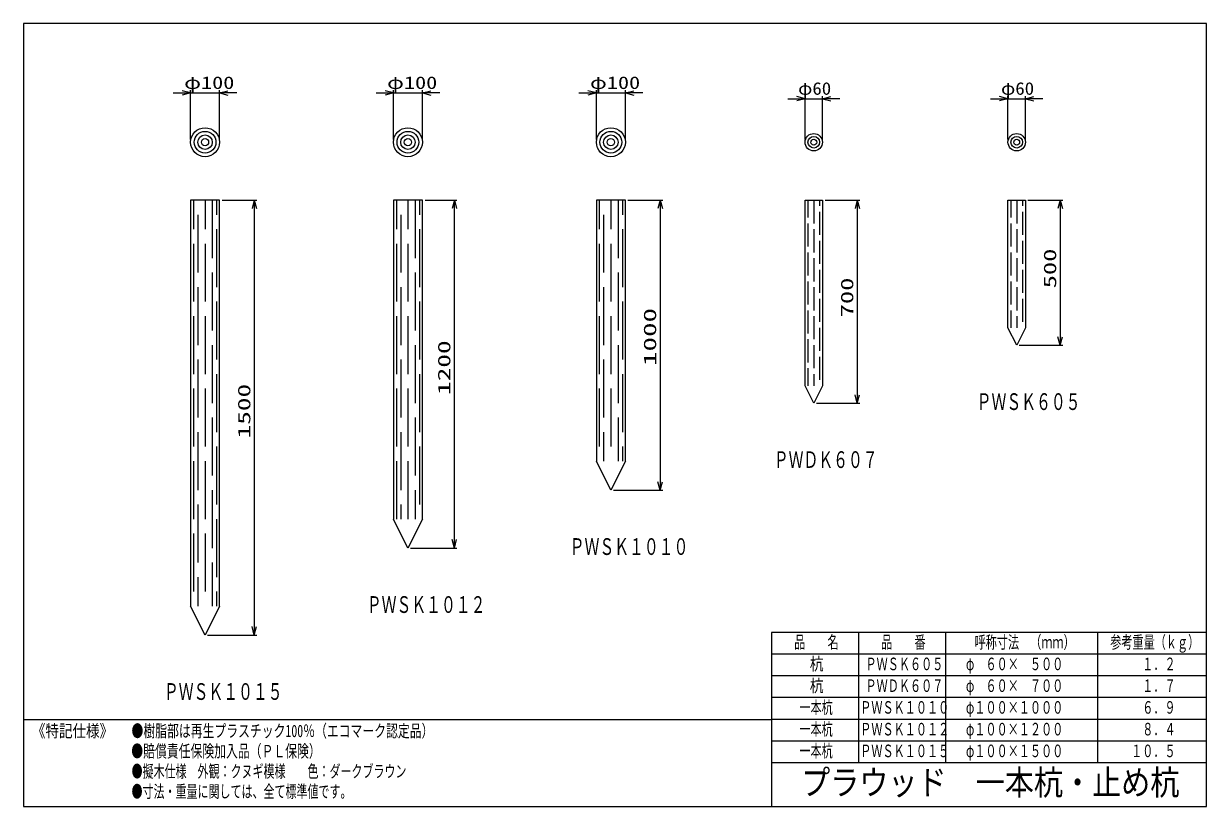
# Model space of a CAD drawing. Units: millimetres, scale not verified. Extents: x -2040 to 2040, y -1350 to 1350.
import ezdxf
from ezdxf.enums import TextEntityAlignment as Align

# ---------------------------------------------------------------- set-up
doc = ezdxf.new("R2010")
doc.units = ezdxf.units.MM
doc.header["$LTSCALE"] = 5
for name, color, linetype, lineweight in [('0-0_LAYER0014', 7, 'Continuous', 9), ('0-2_0', 2, 'Continuous', 9), ('0-3_LAYER0002', 4, 'Continuous', 9)]:
    doc.layers.add(name, color=color, linetype=linetype, lineweight=lineweight)
doc.layers.add('0-1_LAYER0003', color=4, linetype='Continuous')
doc.layers.add('0-4_LAYER0064', color=3, linetype='Continuous')
doc.styles.add('ＭＳ ゴシック', font='')
doc.styles.get('ＭＳ ゴシック').set_extended_font_data('MS Gothic')

# ---------------------------------------------------------------- blocks, each defined once
blk = doc.blocks.new('_OPEN30')
at = {"layer": '0-3_LAYER0002'}
for q in [(-4.8296, 1.2941), (-4.8296, -1.2941)]:
    blk.add_line((0, 0), q, dxfattribs=at)

msp = doc.modelspace()

# ---------------------------------------------------------------- linework, layer by layer
at = {"layer": '0-0_LAYER0014'}
for p, q in [((2040, 1350), (-2040, 1350)), ((-2040, 1350), (-2040, -1350)), ((2040, -1350), (2040, 1350)), ((540, -750), (540, -1350)), ((2040, -750), (540, -750)), ((840, -750), (840, -1200)), ((1140, -750), (1140, -1200)), ((1665, -750), (1665, -1200)), ((2040, -825), (540, -825)), ((2040, -900), (540, -900)), ((2040, -975), (540, -975)), ((2040, -1050), (540, -1050)), ((2040, -1125), (540, -1125)), ((2040, -1200), (540, -1200)), ((-2040, -1350), (2040, -1350))]:
    msp.add_line(p, q, dxfattribs=at)
at = {"layer": '0-2_0', "color": 3}
for p, q in [((-1464.257, 741.037), (-1464.257, -658.963)), ((-764.257, 741.037), (-764.257, -358.963)), ((-64.257, 741.037), (-64.257, -158.963)), ((655.743, 101.037), (655.743, 741.037)), ((1355.743, 301.037), (1355.743, 741.037)), ((1385.743, 241.037), (1355.743, 301.037)), ((1415.743, 301.037), (1385.743, 241.037)), ((685.743, 41.037), (655.743, 101.037)), ((715.743, 101.037), (685.743, 41.037)), ((-14.257, -258.963), (-64.257, -158.963)), ((35.743, -158.963), (-14.257, -258.963)), ((-714.257, -458.963), (-764.257, -358.963)), ((-664.257, -358.963), (-714.257, -458.963)), ((-1414.257, -758.963), (-1464.257, -658.963)), ((-1364.257, -658.963), (-1414.257, -758.963))]:
    msp.add_line(p, q, dxfattribs=at)
at = {"layer": '0-2_0'}
for p, q in [((-1454.257, 741.037), (-1454.257, 641.037)), ((-1414.257, 741.037), (-1414.257, 641.037)), ((-1389.257, 741.037), (-1389.257, 541.037)), ((-1374.257, 741.037), (-1374.257, 691.037)), ((-754.257, 741.037), (-754.257, 641.037)), ((-714.257, 741.037), (-714.257, 641.037)), ((-689.257, 741.037), (-689.257, 541.037)), ((-674.257, 741.037), (-674.257, 691.037)), ((-54.257, 741.037), (-54.257, 641.037)), ((-14.257, 741.037), (-14.257, 641.037)), ((10.743, 741.037), (10.743, 541.037)), ((25.743, 741.037), (25.743, 691.037)), ((665.743, 741.037), (665.743, 681.037)), ((685.743, 741.037), (685.743, 661.037)), ((705.743, 741.037), (705.743, 721.037)), ((1365.743, 741.037), (1365.743, 681.037)), ((1385.743, 741.037), (1385.743, 661.037)), ((1405.743, 741.037), (1405.743, 721.037)), ((705.743, 701.037), (705.743, 621.037)), ((1405.743, 701.037), (1405.743, 621.037)), ((-1439.257, 691.037), (-1439.257, 491.037)), ((-739.257, 691.037), (-739.257, 491.037)), ((-39.257, 691.037), (-39.257, 491.037)), ((665.743, 661.037), (665.743, 581.037)), ((1365.743, 661.037), (1365.743, 581.037)), ((-1374.257, 641.037), (-1374.257, 441.037)), ((-674.257, 641.037), (-674.257, 441.037)), ((25.743, 641.037), (25.743, 441.037)), ((685.743, 641.037), (685.743, 561.037)), ((1385.743, 641.037), (1385.743, 561.037)), ((-1454.257, 591.037), (-1454.257, 391.037)), ((-1414.257, 591.037), (-1414.257, 391.037)), ((-754.257, 591.037), (-754.257, 391.037)), ((-714.257, 591.037), (-714.257, 391.037)), ((-54.257, 591.037), (-54.257, 391.037)), ((-14.257, 591.037), (-14.257, 391.037)), ((705.743, 601.037), (705.743, 521.037)), ((1405.743, 601.037), (1405.743, 521.037)), ((665.743, 561.037), (665.743, 481.037)), ((685.743, 541.037), (685.743, 461.037)), ((1365.743, 561.037), (1365.743, 481.037)), ((1385.743, 541.037), (1385.743, 461.037)), ((-1389.257, 491.037), (-1389.257, 291.037)), ((-689.257, 491.037), (-689.257, 291.037)), ((10.743, 491.037), (10.743, 291.037)), ((705.743, 501.037), (705.743, 421.037)), ((1405.743, 501.037), (1405.743, 421.037)), ((665.743, 461.037), (665.743, 381.037)), ((1365.743, 461.037), (1365.743, 381.037)), ((-1439.257, 441.037), (-1439.257, 241.037)), ((-739.257, 441.037), (-739.257, 241.037)), ((-39.257, 441.037), (-39.257, 241.037)), ((685.743, 441.037), (685.743, 361.037)), ((1385.743, 441.037), (1385.743, 361.037)), ((-1374.257, 391.037), (-1374.257, 191.037)), ((-674.257, 391.037), (-674.257, 191.037)), ((25.743, 391.037), (25.743, 191.037)), ((705.743, 401.037), (705.743, 321.037)), ((1405.743, 401.037), (1405.743, 321.037)), ((-1454.257, 341.037), (-1454.257, 141.037)), ((-1414.257, 341.037), (-1414.257, 141.037)), ((-754.257, 341.037), (-754.257, 141.037)), ((-714.257, 341.037), (-714.257, 141.037)), ((-54.257, 341.037), (-54.257, 141.037)), ((-14.257, 341.037), (-14.257, 141.037)), ((665.743, 361.037), (665.743, 281.037)), ((685.743, 341.037), (685.743, 261.037)), ((1365.743, 361.037), (1365.743, 301.037)), ((1385.743, 341.037), (1385.743, 301.037)), ((705.743, 301.037), (705.743, 221.037)), ((665.743, 261.037), (665.743, 181.037)), ((-1389.257, 241.037), (-1389.257, 41.037)), ((-689.257, 241.037), (-689.257, 41.037)), ((10.743, 241.037), (10.743, 41.037)), ((685.743, 241.037), (685.743, 161.037)), ((-1439.257, 191.037), (-1439.257, -8.963)), ((-739.257, 191.037), (-739.257, -8.963)), ((-39.257, 191.037), (-39.257, -8.963)), ((705.743, 201.037), (705.743, 121.037)), ((-1374.257, 141.037), (-1374.257, -58.963)), ((-674.257, 141.037), (-674.257, -58.963)), ((25.743, 141.037), (25.743, -58.963)), ((665.743, 161.037), (665.743, 101.037)), ((685.743, 141.037), (685.743, 101.037)), ((-1454.257, 91.037), (-1454.257, -108.963)), ((-1414.257, 91.037), (-1414.257, -108.963)), ((-754.257, 91.037), (-754.257, -108.963)), ((-714.257, 91.037), (-714.257, -108.963)), ((-54.257, 91.037), (-54.257, -108.963)), ((-14.257, 91.037), (-14.257, -108.963)), ((-1389.257, -8.963), (-1389.257, -208.963)), ((-689.257, -8.963), (-689.257, -208.963)), ((10.743, -8.963), (10.743, -158.963)), ((-1439.257, -58.963), (-1439.257, -258.963)), ((-739.257, -58.963), (-739.257, -258.963)), ((-39.257, -58.963), (-39.257, -158.963)), ((-1374.257, -108.963), (-1374.257, -308.963)), ((-674.257, -108.963), (-674.257, -308.963)), ((25.743, -108.963), (25.743, -158.963)), ((-1454.257, -158.963), (-1454.257, -358.963)), ((-1414.257, -158.963), (-1414.257, -358.963)), ((-754.257, -158.963), (-754.257, -358.963)), ((-714.257, -158.963), (-714.257, -358.963)), ((-1389.257, -258.963), (-1389.257, -458.963)), ((-689.257, -258.963), (-689.257, -358.963)), ((-1439.257, -308.963), (-1439.257, -508.963)), ((-739.257, -308.963), (-739.257, -358.963)), ((-1374.257, -358.963), (-1374.257, -558.963)), ((-1454.257, -408.963), (-1454.257, -608.963)), ((-1414.257, -408.963), (-1414.257, -608.963)), ((-1389.257, -508.963), (-1389.257, -658.963)), ((-1439.257, -558.963), (-1439.257, -658.963)), ((-1374.257, -608.963), (-1374.257, -658.963))]:
    msp.add_line(p, q, dxfattribs=at)
at = {"layer": '0-2_0', "color": 7}
msp.add_line((-2040, -1050), (540, -1050), dxfattribs=at)
at = {"layer": '0-2_0', "color": 3}
for points in [[(-1364.257, -658.963), (-1364.257, 741.037), (-1464.257, 741.037)], [(-664.257, -358.963), (-664.257, 741.037), (-764.257, 741.037)], [(35.743, -158.963), (35.743, 741.037), (-64.257, 741.037)], [(655.743, 741.037), (715.743, 741.037), (715.743, 101.037)], [(1355.743, 741.037), (1415.743, 741.037), (1415.743, 301.037)]]:
    msp.add_lwpolyline(points, dxfattribs=at)
for centre, radius in [((-1414.257, 941.037), 50), ((-714.257, 941.037), 50), ((-14.257, 941.037), 50), ((685.743, 941.037), 30), ((1385.743, 941.037), 30)]:
    msp.add_circle(centre, radius, dxfattribs=at)
at = {"layer": '0-2_0'}
for centre, radius in [((-1414.257, 941.037), 37.5), ((-1414.257, 941.037), 25), ((-1414.257, 941.037), 12.5), ((-714.257, 941.037), 37.5), ((-714.257, 941.037), 25), ((-714.257, 941.037), 12.5), ((-14.257, 941.037), 37.5), ((-14.257, 941.037), 25), ((-14.257, 941.037), 12.5), ((685.743, 941.037), 20), ((685.743, 941.037), 10), ((1385.743, 941.037), 20), ((1385.743, 941.037), 10)]:
    msp.add_circle(centre, radius, dxfattribs=at)
at = {"layer": '0-3_LAYER0002'}
for p, q in [((-1524.257, 1111.037), (-1464.257, 1111.037)), ((-1464.257, 950.037), (-1464.257, 1120.037)), ((-1464.257, 1111.037), (-1364.257, 1111.037)), ((-1364.257, 950.037), (-1364.257, 1120.037)), ((-1304.257, 1111.037), (-1364.257, 1111.037)), ((-824.257, 1111.037), (-764.257, 1111.037)), ((-764.257, 950.037), (-764.257, 1120.037)), ((-764.257, 1111.037), (-664.257, 1111.037)), ((-664.257, 950.037), (-664.257, 1120.037)), ((-604.257, 1111.037), (-664.257, 1111.037)), ((-124.257, 1111.037), (-64.257, 1111.037)), ((-64.257, 950.037), (-64.257, 1120.037)), ((-64.257, 1111.037), (35.743, 1111.037)), ((35.743, 950.037), (35.743, 1120.037)), ((95.743, 1111.037), (35.743, 1111.037)), ((595.743, 1091.037), (655.743, 1091.037)), ((655.743, 950.037), (655.743, 1100.037)), ((655.743, 1091.037), (715.743, 1091.037)), ((715.743, 950.037), (715.743, 1100.037)), ((775.743, 1091.037), (715.743, 1091.037)), ((1295.743, 1091.037), (1355.743, 1091.037)), ((1355.743, 950.037), (1355.743, 1100.037)), ((1355.743, 1091.037), (1415.743, 1091.037)), ((1415.743, 950.037), (1415.743, 1100.037)), ((1475.743, 1091.037), (1415.743, 1091.037)), ((-1355.257, 741.037), (-1235.257, 741.037)), ((-1244.257, 741.037), (-1244.257, -758.963)), ((-655.257, 741.037), (-545.257, 741.037)), ((-554.257, -458.963), (-554.257, 741.037)), ((44.743, 741.037), (164.743, 741.037)), ((155.743, 741.037), (155.743, -258.963)), ((724.743, 741.037), (844.743, 741.037)), ((835.743, 741.037), (835.743, 41.037)), ((1424.743, 741.037), (1544.743, 741.037)), ((1535.743, 741.037), (1535.743, 241.037)), ((1394.743, 241.037), (1544.743, 241.037)), ((694.743, 41.037), (844.743, 41.037)), ((-5.257, -258.963), (164.743, -258.963)), ((-705.257, -458.963), (-545.257, -458.963)), ((-1405.257, -758.963), (-1235.257, -758.963))]:
    msp.add_line(p, q, dxfattribs=at)

# ---------------------------------------------------------------- block references
at = {"layer": '0-3_LAYER0002', "xscale": 5.999995, "yscale": 6.000017}
for p in [(-1464.257, 1111.037), (-764.257, 1111.037), (-64.257, 1111.037), (655.743, 1091.037), (1355.743, 1091.037)]:
    msp.add_blockref('_OPEN30', p, dxfattribs=at)
for p, rotation in [((-1364.257, 1111.037), 180), ((-664.257, 1111.037), 180), ((35.743, 1111.037), 180), ((715.743, 1091.037), 180), ((1415.743, 1091.037), 180), ((-1244.257, 741.037), 90), ((-554.257, 741.037), 90), ((155.743, 741.037), 90), ((835.743, 741.037), 90), ((1535.743, 741.037), 90), ((1535.743, 241.037), 270), ((835.743, 41.037), 270), ((155.743, -258.963), 270), ((-554.257, -458.963), 270), ((-1244.257, -758.963), 270)]:
    msp.add_blockref('_OPEN30', p, dxfattribs=dict(at, rotation=rotation))

# ---------------------------------------------------------------- texts
at = {"layer": '0-0_LAYER0014', "color": 4, "style": 'ＭＳ ゴシック', "width": 0.65}
for s, p in [('品\u3000\u3000名', (618, -818.327)), ('品\u3000\u3000番', (918, -818.327))]:
    msp.add_text(s, height=43.29, dxfattribs=at).set_placement(p, align=Align.BOTTOM_LEFT)
at = {"layer": '0-1_LAYER0003', "style": 'ＭＳ ゴシック', "width": 0.65}
for s, p in [('φ\u3000６０×\u3000５００', (1210.5, -893.327)), ('φ\u3000６０×\u3000７００', (1210.5, -968.327)), ('φ１００×１０００', (1210.5, -1043.327)), ('φ１００×１２００', (1210.5, -1118.327)), ('φ１００×１５００', (1210.5, -1193.327))]:
    msp.add_text(s, height=43.29, dxfattribs=at).set_placement(p, align=Align.BOTTOM_LEFT)
at = {"layer": '0-2_0', "color": 3, "style": 'ＭＳ ゴシック', "width": 0.65}
for s, p in [('ＰＷＳＫ６０５', (1247.743, -0.065)), ('ＰＷＤＫ６０７', (547.743, -200.065)), ('ＰＷＳＫ１０１０', (-156.257, -500.065)), ('ＰＷＳＫ１０１２', (-856.257, -700.065)), ('ＰＷＳＫ１０１５', (-1556.257, -1000.065))]:
    msp.add_text(s, height=57.73, dxfattribs=at).set_placement(p, align=Align.BOTTOM_LEFT)
at = {"layer": '0-2_0', "color": 4, "style": 'ＭＳ ゴシック'}
for s, width, p in [('呼称寸法\u3000（ｍｍ）', 0.65, (1240.5, -818.327)), ('参考重量（ｋｇ）', 0.65, (1708.5, -818.327)), ('杭', 0.8, (672, -893.327)), ('ＰＷＳＫ６０５', 0.65, (864, -893.327)), ('\u3000１．２', 0.65, (1780.5, -893.327)), ('杭', 0.8, (672, -968.327)), ('ＰＷＤＫ６０７', 0.65, (864, -968.327)), ('\u3000１．７', 0.65, (1780.5, -968.327)), ('一本杭', 0.65, (636, -1043.327)), ('ＰＷＳＫ１０１０', 0.65, (846, -1043.327)), ('\u3000６．９', 0.65, (1780.5, -1043.327)), ('一本杭', 0.65, (636, -1118.327)), ('ＰＷＳＫ１０１２', 0.65, (846, -1118.327)), ('\u3000８．４', 0.65, (1780.5, -1118.327)), ('一本杭', 0.65, (636, -1193.327)), ('ＰＷＳＫ１０１５', 0.65, (846, -1193.327)), ('１０．５', 0.65, (1780.5, -1193.327))]:
    msp.add_text(s, height=43.29, dxfattribs=dict(at, width=width)).set_placement(p, align=Align.BOTTOM_LEFT)
at = {"layer": '0-3_LAYER0002', "style": 'ＭＳ ゴシック'}
for s, height, width, p in [('φ100', 43.29, 1.3, (-1486.257, 1111.71)), ('φ100', 43.29, 1.3, (-786.257, 1111.71)), ('φ100', 43.29, 1.3, (-86.257, 1111.71)), ('φ60', 43.29, 1.1, (631.743, 1091.71)), ('φ60', 43.29, 1.1, (1331.743, 1091.71)), ('《特記仕様》', 42.77, 0.8, (-2011.396, -1123.999)), ('●樹脂部は再生プラスチック100％（エコマーク認定品）', 42.78, 0.7, (-1667.845, -1123.999)), ('●賠償責任保険加入品（ＰＬ保険）', 42.78, 0.7, (-1668.654, -1193.645)), ('●擬木仕様\u3000外観：クヌギ模様\u3000\u3000色：ダークブラウン', 42.78, 0.65, (-1667.628, -1263.239)), ('●寸法・重量に関しては、全て標準値です。', 42.78, 0.65, (-1667.709, -1332.909))]:
    msp.add_text(s, height=height, dxfattribs=dict(at, width=width)).set_placement(p, align=Align.BOTTOM_LEFT)
for s, width, p in [('500', 1.55, (1535.069, 437.037)), ('700', 1.55, (835.069, 337.037)), ('1000', 1.7, (155.069, 169.037)), ('1200', 1.6, (-554.931, 69.037)), ('1500', 1.6, (-1244.931, -80.963))]:
    msp.add_text(s, height=43.29, rotation=90, dxfattribs=dict(at, width=width)).set_placement(p, align=Align.BOTTOM_LEFT)
at = {"layer": '0-4_LAYER0064', "style": 'ＭＳ ゴシック', "width": 0.85}
msp.add_text('プラウッド\u3000一本杭・止め杭', height=86.58, dxfattribs=at).set_placement((642, -1336.654), align=Align.BOTTOM_LEFT)

doc.saveas('drawing.dxf')
